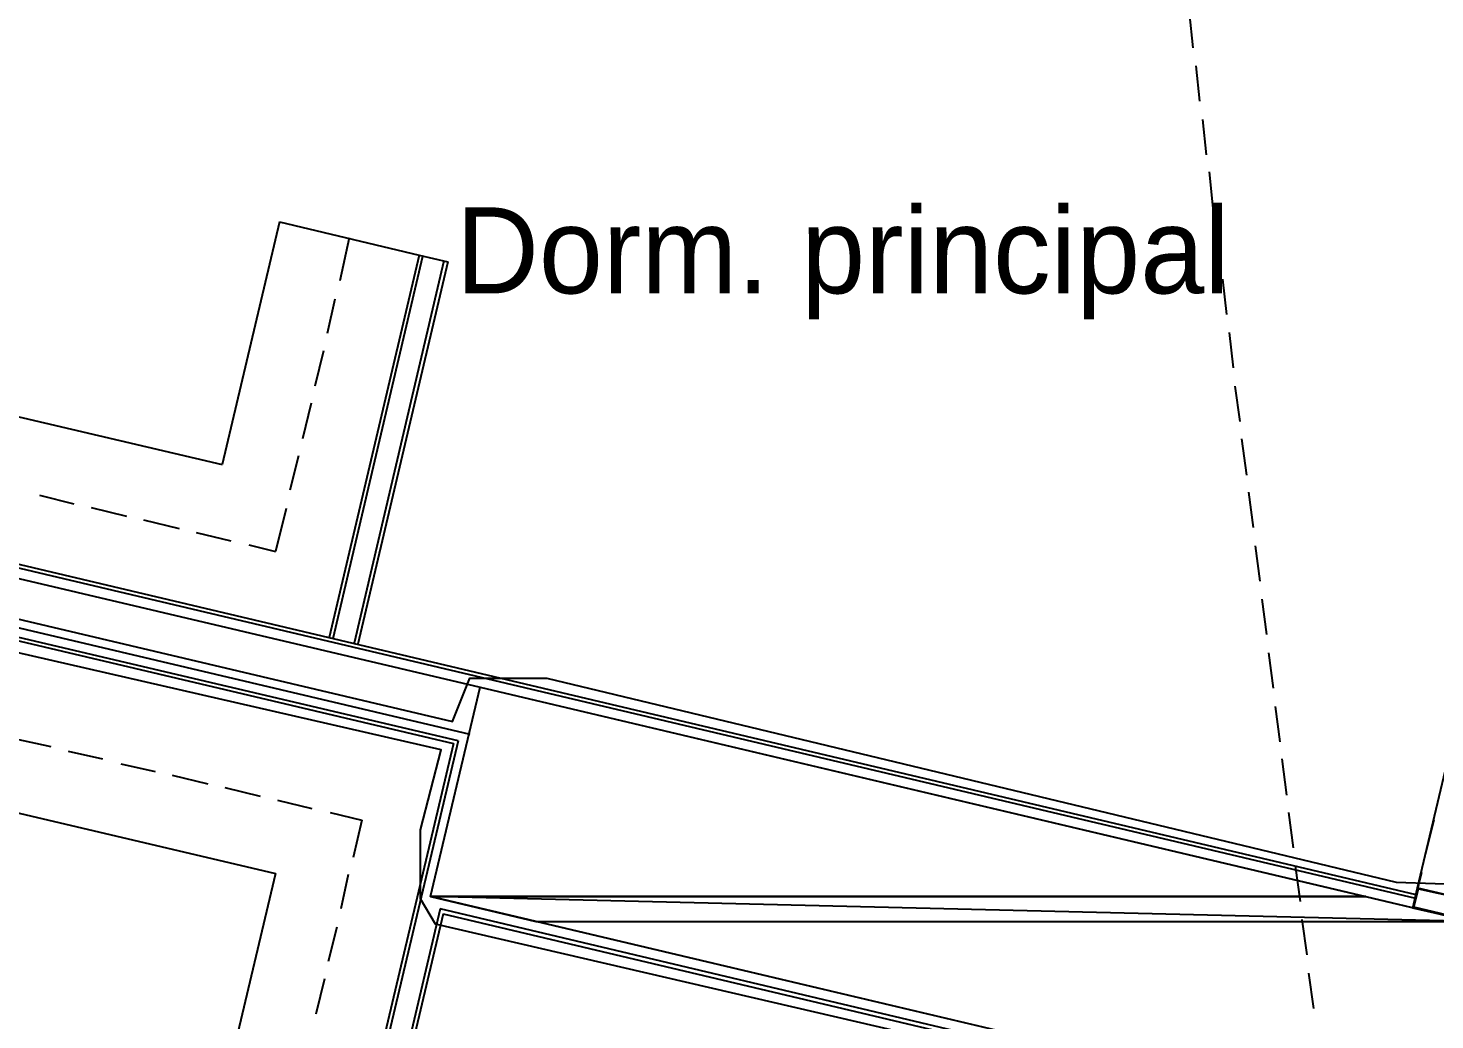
# Model space of a CAD drawing. Header units: feet. Extents: x -84 to 198, y -22 to 181.
# Drawn here: x 115.84 to 135.45, y 107.64 to 121.48 of the extents above; entities that cross this region are included whole.
import ezdxf
from ezdxf.enums import TextEntityAlignment as Align

# ---------------------------------------------------------------- set-up
doc = ezdxf.new("R2010")
doc.units = ezdxf.units.FT
for name, color, linetype in [('A-AREA-UNIDAD', 30, 'CONTINUOUS'), ('A-LINEA', 7, 'CONTINUOUS'), ('A-MURO-CONCRETO', 8, 'CONTINUOUS'), ('A-NOMBRE-ESPACIO', 2, 'CONTINUOUS')]:
    doc.layers.add(name, color=color, linetype=linetype)

msp = doc.modelspace()

# ---------------------------------------------------------------- linework, layer by layer
at = {"layer": 'A-AREA-UNIDAD'}
for points in [[(99.648, 121.6533), (99.04, 121.1378), (98.4, 118.0444), (98.8, 117.4578), (99.552, 117.2978), (99.648, 116.8889), (104.96, 115.7333), (105.072, 115.4133), (106.432, 115.0933), (106.72, 116.0533), (107.68, 116.0533), (114.448, 114.4533), (114.608, 113.4933), (121.76, 111.8044), (122, 112.4089), (123.072, 112.4089), (134.912, 109.5644), (136, 109.5289)], [(135.92, 108.3733), (135.328, 105.7778), (134.272, 105.6889), (134.16, 106.0444), (121.52, 108.9778), (121.312, 109.3333), (121.312, 110.2933), (121.6, 111.4133), (114.608, 113.0133)]]:
    msp.add_lwpolyline(points, dxfattribs=at)
at = {"layer": 'A-LINEA'}
for p, q in [((132.0267, 121.6978), (132.08, 121.2044)), ((132.12, 120.9511), (132.1733, 120.4578)), ((132.2133, 120.2044), (132.2667, 119.7111)), ((132.3067, 119.4711), (132.36, 118.9644)), ((119.3467, 118.7778), (118.5467, 115.3911)), ((119.3467, 118.7778), (121.2933, 118.3111)), ((132.4, 118.7244), (132.4533, 118.2311)), ((120.32, 118.5511), (120.1867, 117.9511)), ((121.2933, 118.3111), (120.04, 112.9778)), ((121.2933, 118.3111), (120.04, 112.9778)), ((120.0933, 112.9644), (121.3467, 118.2978)), ((121.2933, 118.3111), (121.6933, 118.2178)), ((121.64, 118.2311), (120.3867, 112.8978)), ((121.6933, 118.2178), (120.44, 112.8844)), ((132.4933, 117.9778), (132.5467, 117.4844)), ((120.12, 117.6978), (120.0133, 117.2178)), ((132.5867, 117.2311), (132.64, 116.7378)), ((112.2, 116.8844), (118.5467, 115.3911)), ((119.96, 116.9778), (119.84, 116.4844)), ((132.6667, 116.4844), (132.7333, 115.9911)), ((135.1867, 109.3378), (105.44, 116.3778)), ((105.5067, 116.4178), (135.1867, 109.3911)), ((119.7867, 116.2444), (119.6667, 115.7511)), ((132.76, 115.7511), (132.8267, 115.2444)), ((119.6133, 115.5111), (119.4933, 115.0311)), ((116, 114.9644), (116.48, 114.8444)), ((132.8533, 115.0044), (132.92, 114.5111)), ((116.72, 114.7911), (117.2133, 114.6711)), ((119.44, 114.7778), (119.2933, 114.1778)), ((117.4533, 114.6178), (117.9467, 114.4978)), ((118.1867, 114.4444), (118.6667, 114.3244)), ((118.92, 114.2711), (119.2933, 114.1778)), ((132.9467, 114.2578), (133.0133, 113.7644)), ((114.5733, 114.0711), (122.1467, 112.2844)), ((114.4133, 113.4178), (122, 111.6311)), ((133.04, 113.5111), (133.1067, 113.0178)), ((121.84, 111.5378), (114.52, 113.2578)), ((114.56, 113.2044), (121.7733, 111.4978)), ((133.1333, 112.7644), (133.2, 112.2711)), ((135.2133, 109.4844), (135.96, 112.6578)), ((133.2267, 112.0178), (133.2933, 111.5244)), ((115.6667, 111.5644), (116.16, 111.4578)), ((116.4, 111.3911), (116.88, 111.2844)), ((121.7733, 111.4978), (118.92, 99.4444)), ((121.84, 111.5378), (118.96, 99.3778)), ((117.1333, 111.2178), (117.6133, 111.1111)), ((133.32, 111.2844), (133.3867, 110.7778)), ((117.8533, 111.0578), (118.3467, 110.9378)), ((114.0267, 110.9244), (119.2933, 109.6844)), ((118.5867, 110.8844), (119.08, 110.7644)), ((119.32, 110.7111), (119.8, 110.5911)), ((120.0533, 110.5378), (120.4933, 110.4311)), ((120.4933, 110.4311), (120.3733, 109.9111)), ((133.4133, 110.5378), (133.48, 110.0444)), ((135.44, 110.4311), (135.32, 109.9511)), ((119.2933, 109.6844), (116.9733, 99.8978)), ((120.3067, 109.6711), (120.2, 109.1911)), ((133.5067, 109.7911), (133.5733, 109.2978)), ((135.2667, 109.6978), (135.1467, 109.2044)), ((121.5867, 109.1911), (119.1867, 99.0178)), ((121.6267, 109.1244), (119.2267, 98.9511)), ((134.4267, 106.1511), (121.5867, 109.1911)), ((121.6267, 109.1244), (134.4133, 106.0978)), ((133.6, 109.0444), (133.6667, 108.5511)), ((120.1467, 108.9378), (120.0267, 108.4578)), ((133.6933, 108.2978), (133.76, 107.8044)), ((119.9733, 108.2178), (119.8533, 107.7244))]:
    msp.add_line(p, q, dxfattribs=at)
for points in [[(121.4533, 109.3644), (122.1467, 112.2844), (135.96, 109.0178), (135.2667, 106.0978), (121.4533, 109.3644)], [(135.1467, 109.2044), (135.2133, 109.4844), (135.7867, 109.3511), (135.72, 109.0711), (135.1467, 109.2044)], [(135.16, 109.2178), (135.2267, 109.4711), (135.7733, 109.3511), (135.7067, 109.0844), (135.16, 109.2178)]]:
    msp.add_lwpolyline(points, dxfattribs=at)
at = {"layer": 'A-MURO-CONCRETO'}
for points in [[(122.1467, 112.2844), (134.4933, 109.3644), (121.4533, 109.3644), (122.1467, 112.2844), (122.1467, 112.2844)], [(121.4533, 109.3644), (122.92, 109.0178), (135.96, 109.0178), (121.4533, 109.3644)], [(121.4533, 109.3644), (134.4933, 109.3644), (135.96, 109.0178), (121.4533, 109.3644), (121.4533, 109.3644)], [(122.92, 109.0178), (135.96, 109.0178), (135.2667, 106.0978), (122.92, 109.0178), (122.92, 109.0178)]]:
    msp.add_lwpolyline(points, dxfattribs=at)

# ---------------------------------------------------------------- texts
at = {"layer": 'A-NOMBRE-ESPACIO'}
msp.add_text('Dorm. principal', height=1.2, dxfattribs=at).set_placement((127.2, 117.7778), align=Align.CENTER)

doc.saveas('drawing.dxf')
